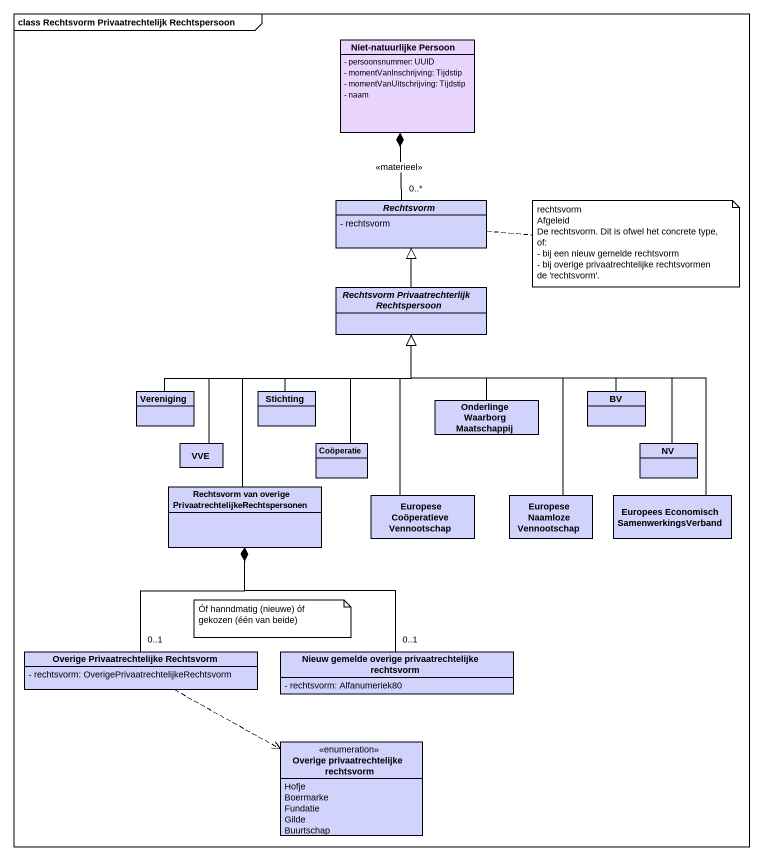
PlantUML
@startuml
mainframe class Rechtsvorm Privaatrechtelijk Rechtspersoon
hide circle
hide empty members
skinparam classAttributeIconSize 0
class "Niet-natuurlijke Persoon" as Niet_natuurlijke_Persoon #E9D4FE {
  - persoonsnummer: UUID
  - momentVanInschrijving: Tijdstip
  - momentVanUitschrijving: Tijdstip
  - naam
}
abstract class Rechtsvorm #D2D3FC {
  - rechtsvorm
}
abstract class "Rechtsvorm Privaatrechterlijk Rechtspersoon" as Rechtsvorm_2 #D2D3FC
class Vereniging #D2D3FC
class Stichting #D2D3FC
class BV #D2D3FC
class "Onderlinge Waarborg Maatschappij" as Onderlinge_Waarborg #D2D3FC
class VVE #D2D3FC
class Coöperatie #D2D3FC
class NV #D2D3FC
class "Rechtsvorm van overige PrivaatrechtelijkeRechtspersonen" as Rechtsvorm_van_overige #D2D3FC
class "Europese Coöperatieve Vennootschap" as Europese_Coöperatieve #D2D3FC
class "Europese Naamloze Vennootschap" as Europese_Naamloze #D2D3FC
class "Europees Economisch SamenwerkingsVerband" as Europees_Economisch #D2D3FC
class "Overige Privaatrechtelijke Rechtsvorm" as Overige_Privaatrechtelijke #D2D3FC {
  - rechtsvorm: OverigePrivaatrechtelijkeRechtsvorm
}
class "Nieuw gemelde overige privaatrechtelijke rechtsvorm" as Nieuw_gemelde_overige #D2D3FC {
  - rechtsvorm: Alfanumeriek80
}
enum "Overige privaatrechtelijke rechtsvorm" as Overige_privaatrechtelijke #D2D3FC {
  Hofje
  Boermarke
  Fundatie
  Gilde
  Buurtschap
}
Rechtsvorm "0..*" -up-* Niet_natuurlijke_Persoon : <<materieel>>
Rechtsvorm_2 -up-|> Rechtsvorm
Vereniging -right-|> Rechtsvorm_2
Stichting -up-|> Rechtsvorm_2
BV -left-|> Rechtsvorm_2
Onderlinge_Waarborg -up-|> Rechtsvorm_2
VVE -up-|> Rechtsvorm_2
Coöperatie -up-|> Rechtsvorm_2
NV -left-|> Rechtsvorm_2
Rechtsvorm_van_overige -up-|> Rechtsvorm_2
Europese_Coöperatieve -up-|> Rechtsvorm_2
Europese_Naamloze -up-|> Rechtsvorm_2
Europees_Economisch -up-|> Rechtsvorm_2
Overige_Privaatrechtelijke "0..1" -up-* Rechtsvorm_van_overige
Overige_Privaatrechtelijke .right.> Overige_privaatrechtelijke
Nieuw_gemelde_overige "0..1" -up-* Rechtsvorm_van_overige
note right of Rechtsvorm
  rechtsvorm
  Afgeleid
  De rechtsvorm. Dit is ofwel het concrete type, of:
  - bij een nieuw gemelde rechtsvorm
  - bij overige privaatrechtelijke rechtsvormen
  de 'rechtsvorm'.
end note
note as N2
  Óf hanndmatig (nieuwe) óf gekozen (één van beide)
end note
@enduml
